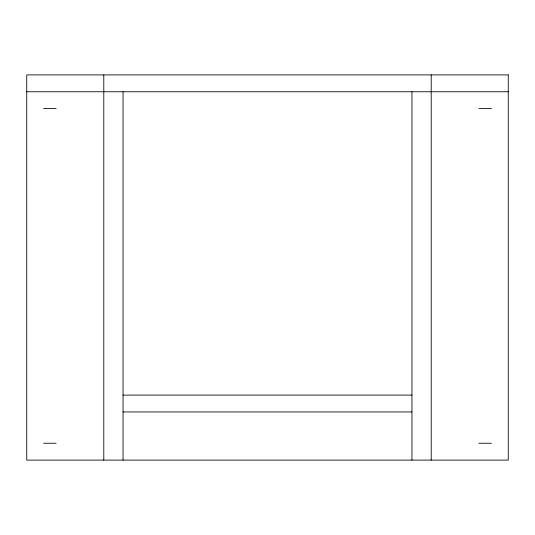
<?xml version="1.0" encoding="UTF-8"?>
<svg xmlns="http://www.w3.org/2000/svg" width="535" height="535" viewBox="0 0 535 535"><rect width="100%" height="100%" fill="white"/><g stroke="black" fill="none" stroke-linecap="round" stroke-linejoin="round"><path stroke-width="0.8" d="M26.75 91.752L508.25 91.752M43.602 108.605L56.121 108.605M478.878 108.605L491.397 108.605M123.05 395.097L411.95 395.097M123.05 411.95L411.95 411.95M43.602 443.247L56.121 443.247M478.878 443.247L491.397 443.247M431.21 74.9L431.21 460.1M411.95 91.752L411.95 460.1M123.05 91.752L123.05 460.1M103.79 74.9L103.79 460.1M508.25 74.9L26.75 74.9L26.75 460.1L508.25 460.1L508.25 74.9"/></g></svg>
